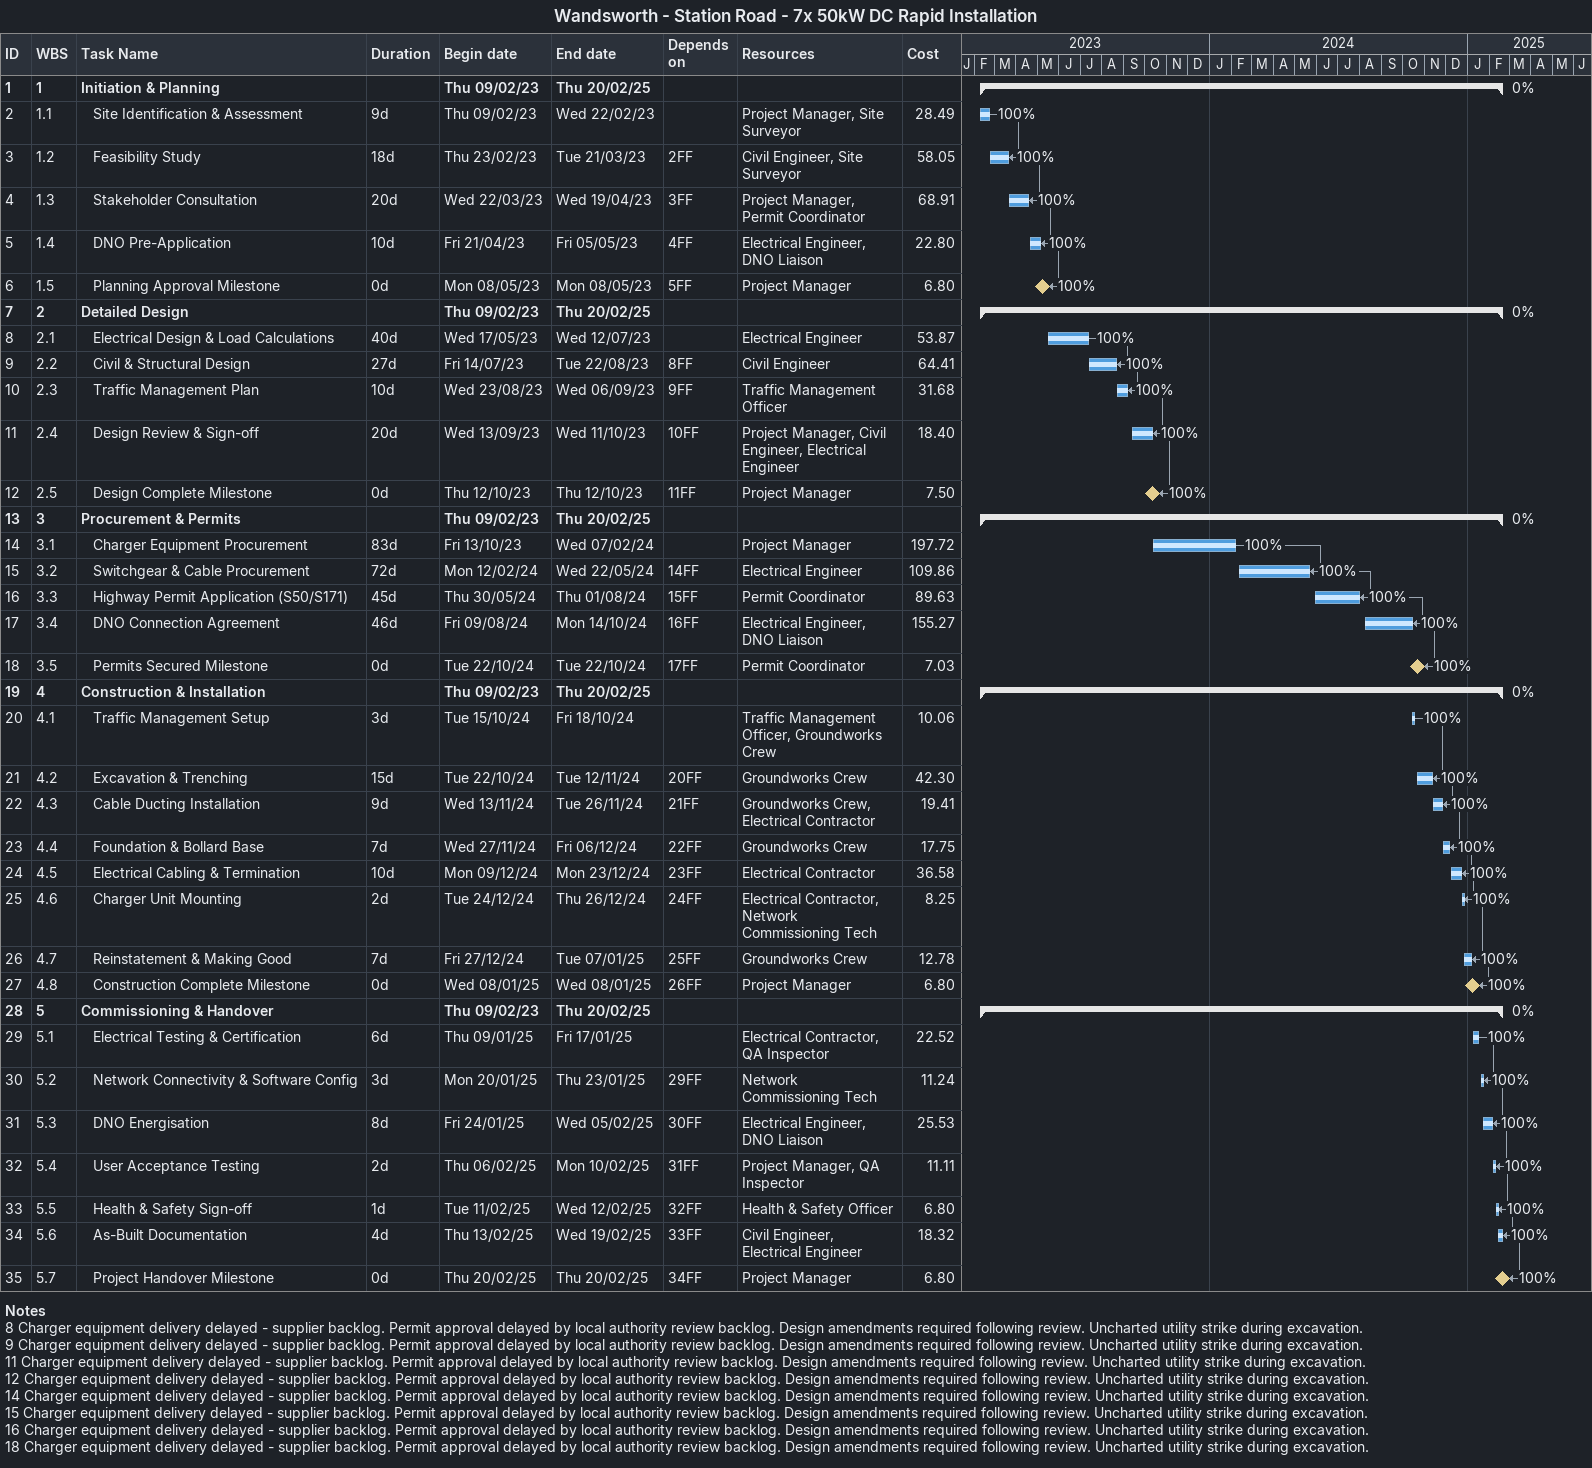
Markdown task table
Wandsworth - Station Road - 7x 50kW DC Rapid Installation

| ID | WBS | Task | Duration | Start | Finish | Predecessors | Resources | % complete | Cost |
|---|---|---|---|---|---|---|---|---|---|
| 1 | 1 | **Initiation & Planning** |  | 2023-02-09 | 2025-02-20 |  |  | 0 |  |
| 2 | 1.1 | Site Identification & Assessment | 9d | 2023-02-09 | 2023-02-22 |  | Project Manager, Site Surveyor | 100 | 28.49 |
| 3 | 1.2 | Feasibility Study | 18d | 2023-02-23 | 2023-03-21 | 2FF | Civil Engineer, Site Surveyor | 100 | 58.05 |
| 4 | 1.3 | Stakeholder Consultation | 20d | 2023-03-22 | 2023-04-19 | 3FF | Project Manager, Permit Coordinator | 100 | 68.91 |
| 5 | 1.4 | DNO Pre-Application | 10d | 2023-04-21 | 2023-05-05 | 4FF | Electrical Engineer, DNO Liaison | 100 | 22.80 |
| 6 | 1.5 | Planning Approval Milestone | 0d | 2023-05-08 | 2023-05-08 | 5FF | Project Manager | 100 | 6.80 |
| 7 | 2 | **Detailed Design** |  | 2023-02-09 | 2025-02-20 |  |  | 0 |  |
| 8 | 2.1 | Electrical Design & Load Calculations | 40d | 2023-05-17 | 2023-07-12 |  | Electrical Engineer | 100 | 53.87 |
| 9 | 2.2 | Civil & Structural Design | 27d | 2023-07-14 | 2023-08-22 | 8FF | Civil Engineer | 100 | 64.41 |
| 10 | 2.3 | Traffic Management Plan | 10d | 2023-08-23 | 2023-09-06 | 9FF | Traffic Management Officer | 100 | 31.68 |
| 11 | 2.4 | Design Review & Sign-off | 20d | 2023-09-13 | 2023-10-11 | 10FF | Project Manager, Civil Engineer, Electrical Engineer | 100 | 18.40 |
| 12 | 2.5 | Design Complete Milestone | 0d | 2023-10-12 | 2023-10-12 | 11FF | Project Manager | 100 | 7.50 |
| 13 | 3 | **Procurement & Permits** |  | 2023-02-09 | 2025-02-20 |  |  | 0 |  |
| 14 | 3.1 | Charger Equipment Procurement | 83d | 2023-10-13 | 2024-02-07 |  | Project Manager | 100 | 197.72 |
| 15 | 3.2 | Switchgear & Cable Procurement | 72d | 2024-02-12 | 2024-05-22 | 14FF | Electrical Engineer | 100 | 109.86 |
| 16 | 3.3 | Highway Permit Application (S50/S171) | 45d | 2024-05-30 | 2024-08-01 | 15FF | Permit Coordinator | 100 | 89.63 |
| 17 | 3.4 | DNO Connection Agreement | 46d | 2024-08-09 | 2024-10-14 | 16FF | Electrical Engineer, DNO Liaison | 100 | 155.27 |
| 18 | 3.5 | Permits Secured Milestone | 0d | 2024-10-22 | 2024-10-22 | 17FF | Permit Coordinator | 100 | 7.03 |
| 19 | 4 | **Construction & Installation** |  | 2023-02-09 | 2025-02-20 |  |  | 0 |  |
| 20 | 4.1 | Traffic Management Setup | 3d | 2024-10-15 | 2024-10-18 |  | Traffic Management Officer, Groundworks Crew | 100 | 10.06 |
| 21 | 4.2 | Excavation & Trenching | 15d | 2024-10-22 | 2024-11-12 | 20FF | Groundworks Crew | 100 | 42.30 |
| 22 | 4.3 | Cable Ducting Installation | 9d | 2024-11-13 | 2024-11-26 | 21FF | Groundworks Crew, Electrical Contractor | 100 | 19.41 |
| 23 | 4.4 | Foundation & Bollard Base | 7d | 2024-11-27 | 2024-12-06 | 22FF | Groundworks Crew | 100 | 17.75 |
| 24 | 4.5 | Electrical Cabling & Termination | 10d | 2024-12-09 | 2024-12-23 | 23FF | Electrical Contractor | 100 | 36.58 |
| 25 | 4.6 | Charger Unit Mounting | 2d | 2024-12-24 | 2024-12-26 | 24FF | Electrical Contractor, Network Commissioning Tech | 100 | 8.25 |
| 26 | 4.7 | Reinstatement & Making Good | 7d | 2024-12-27 | 2025-01-07 | 25FF | Groundworks Crew | 100 | 12.78 |
| 27 | 4.8 | Construction Complete Milestone | 0d | 2025-01-08 | 2025-01-08 | 26FF | Project Manager | 100 | 6.80 |
| 28 | 5 | **Commissioning & Handover** |  | 2023-02-09 | 2025-02-20 |  |  | 0 |  |
| 29 | 5.1 | Electrical Testing & Certification | 6d | 2025-01-09 | 2025-01-17 |  | Electrical Contractor, QA Inspector | 100 | 22.52 |
| 30 | 5.2 | Network Connectivity & Software Config | 3d | 2025-01-20 | 2025-01-23 | 29FF | Network Commissioning Tech | 100 | 11.24 |
| 31 | 5.3 | DNO Energisation | 8d | 2025-01-24 | 2025-02-05 | 30FF | Electrical Engineer, DNO Liaison | 100 | 25.53 |
| 32 | 5.4 | User Acceptance Testing | 2d | 2025-02-06 | 2025-02-10 | 31FF | Project Manager, QA Inspector | 100 | 11.11 |
| 33 | 5.5 | Health & Safety Sign-off | 1d | 2025-02-11 | 2025-02-12 | 32FF | Health & Safety Officer | 100 | 6.80 |
| 34 | 5.6 | As-Built Documentation | 4d | 2025-02-13 | 2025-02-19 | 33FF | Civil Engineer, Electrical Engineer | 100 | 18.32 |
| 35 | 5.7 | Project Handover Milestone | 0d | 2025-02-20 | 2025-02-20 | 34FF | Project Manager | 100 | 6.80 |

Notes
- 8: Charger equipment delivery delayed - supplier backlog. Permit approval delayed by local authority review backlog. Design amendments required following review. Uncharted utility strike during excavation.
- 9: Charger equipment delivery delayed - supplier backlog. Permit approval delayed by local authority review backlog. Design amendments required following review. Uncharted utility strike during excavation.
- 11: Charger equipment delivery delayed - supplier backlog. Permit approval delayed by local authority review backlog. Design amendments required following review. Uncharted utility strike during excavation.
- 12: Charger equipment delivery delayed - supplier backlog. Permit approval delayed by local authority review backlog. Design amendments required following review. Uncharted utility strike during excavation.
- 14: Charger equipment delivery delayed - supplier backlog. Permit approval delayed by local authority review backlog. Design amendments required following review. Uncharted utility strike during excavation.
- 15: Charger equipment delivery delayed - supplier backlog. Permit approval delayed by local authority review backlog. Design amendments required following review. Uncharted utility strike during excavation.
- 16: Charger equipment delivery delayed - supplier backlog. Permit approval delayed by local authority review backlog. Design amendments required following review. Uncharted utility strike during excavation.
- 18: Charger equipment delivery delayed - supplier backlog. Permit approval delayed by local authority review backlog. Design amendments required following review. Uncharted utility strike during excavation.
